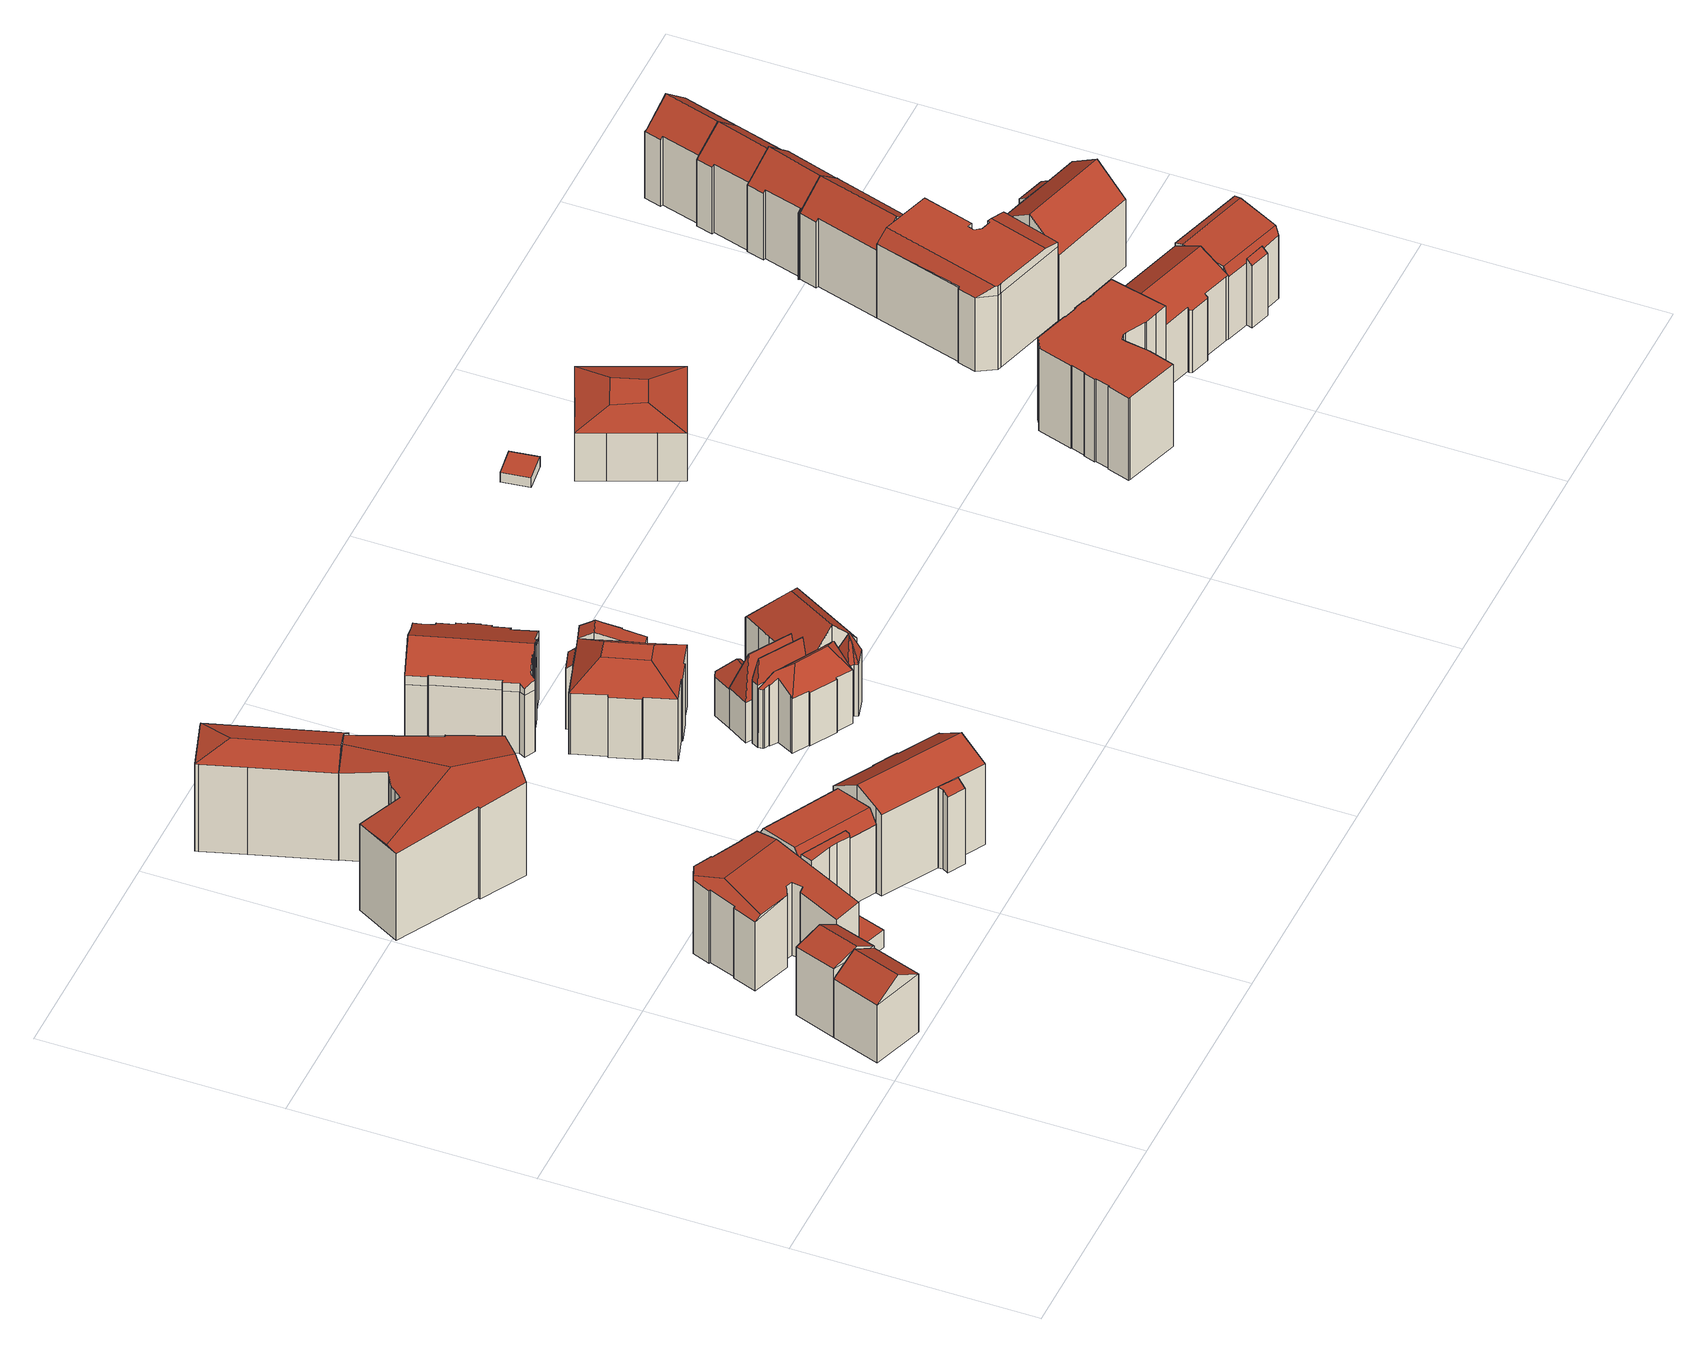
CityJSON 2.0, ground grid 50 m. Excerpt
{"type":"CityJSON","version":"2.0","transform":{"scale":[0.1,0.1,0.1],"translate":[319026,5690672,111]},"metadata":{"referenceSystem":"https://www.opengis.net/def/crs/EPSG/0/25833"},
"CityObjects":{
"building1":{"type":"Building","attributes":{"Dachtyp_tdc":"tdcGableRoof","Gemeindeschluessel":14713000,"Dachneigung":31.15,"QualitaetDacherkennung":81,"Geometrietyp2DReferenz":"3000","function":"31001_9998","roofType":"3100","measuredHeight":17.75},"geometry":[{"type":"MultiSurface","lod":"2","boundaries":[[[0,1,2,3]],[[1,4,5,2]],[[4,6,7,5]],[[6,0,3,7]],[[4,1,8]],[[0,6,9]],[[1,0,9,8]],[[6,4,8,9]],[[3,2,5,7]]],"semantics":{"surfaces":[{"type":"WallSurface"},{"type":"RoofSurface"},{"type":"GroundSurface"}],"values":[0,0,0,0,0,0,1,1,2]}}]},
"building2":{"type":"Building","attributes":{"Dachtyp_tdc":"tdcGableRoof","Gemeindeschluessel":14713000,"Dachneigung":10.35,"QualitaetDacherkennung":37,"Geometrietyp2DReferenz":"3000","function":"31001_9998","roofType":"3100","measuredHeight":17.92},"geometry":[{"type":"MultiSurface","lod":"2","boundaries":[[[10,11,12,2]],[[11,13,14,12]],[[13,15,5,14]],[[15,10,2,5]],[[13,11,16]],[[10,15,17]],[[11,10,17,16]],[[15,13,16,17]],[[2,12,14,5]]],"semantics":{"surfaces":[{"type":"WallSurface"},{"type":"RoofSurface"},{"type":"GroundSurface"}],"values":[0,0,0,0,0,0,1,1,2]}}]},
"building3":{"type":"Building","attributes":{"Dachtyp_tdc":"tdcFreeFormRoof","Gemeindeschluessel":14713000,"Dachneigung":10.05,"QualitaetDacherkennung":26,"Geometrietyp2DReferenz":"3000","function":"31001_9998","roofType":"5000","measuredHeight":19.47},"geometry":[{"type":"MultiSurface","lod":"2","boundaries":[[[18,19,14,20]],[[19,21,22,14]],[[21,23,24,22]],[[23,25,26,24]],[[25,27,28,26]],[[27,29,30,28]],[[29,31,32,30]],[[31,33,34,32]],[[33,35,36,34]],[[35,37,38,36]],[[37,39,40,38]],[[39,41,42,40]],[[41,43,44,42]],[[43,45,46,44]],[[45,47,48,46]],[[47,49,50,48]],[[49,51,52,50]],[[51,53,54,52]],[[53,18,20,54]],[[55,56,41,39,37,35,33,31,57]],[[18,58,55,57,29,27,25,23,21,19]],[[58,53,51,49,47,45,43,56,55]],[[43,41,56]],[[31,29,57]],[[18,53,58]],[[20,14,22,24,26,28,30,32,34,36,38,40,42,44,46,48,50,52,54]]],"semantics":{"surfaces":[{"type":"WallSurface"},{"type":"RoofSurface"},{"type":"GroundSurface"}],"values":[0,0,0,0,0,0,0,0,0,0,0,0,0,0,0,0,0,0,0,1,1,1,0,0,0,2]}}]},
"building4":{"type":"Building","attributes":{"Dachtyp_tdc":"tdcPolyFlatRoof","Gemeindeschluessel":14713000,"Dachneigung":0,"QualitaetDacherkennung":75,"Geometrietyp2DReferenz":"3000","function":"31001_9998","roofType":"1000","measuredHeight":4.4},"geometry":[{"type":"MultiSurface","lod":"2","boundaries":[[[59,60,61,62]],[[60,63,64,61]],[[63,65,66,64]],[[65,67,68,66]],[[67,59,62,68]],[[67,65,63,60,59]],[[62,61,64,66,68]]],"semantics":{"surfaces":[{"type":"WallSurface"},{"type":"RoofSurface"},{"type":"GroundSurface"}],"values":[0,0,0,0,0,1,2]}}]},
"building5":{"type":"Building","attributes":{"Gemeindeschluessel":14713000,"Geometrietyp2DReferenz":"3000","function":"31001_9998","roofType":"9999"},"children":["building5-1","building5-2"]},
"building5-1":{"type":"BuildingPart","attributes":{"Dachtyp_tdc":"tdcPolyFlatRoof","Dachneigung":0,"QualitaetDacherkennung":33,"Geometrietyp2DReferenz":"3000","roofType":"1000","measuredHeight":19.05},"parents":["building5"],"geometry":[{"type":"MultiSurface","lod":"2","boundaries":[[[69,70,71,72,73]],[[70,74,75,71]],[[74,76,77,75]],[[76,78,79,77]],[[78,80,81,79]],[[80,82,83,84,81]],[[80,78,76,74,70,69,82]],[[84,72,71,75,77,79,81]],[[73,83,82,69]],[[73,72,84,83]]],"semantics":{"surfaces":[{"type":"WallSurface"},{"type":"RoofSurface"},{"type":"GroundSurface"},{"type":"ClosureSurface"}],"values":[0,0,0,0,0,0,1,2,0,3]}}]},
"building5-2":{"type":"BuildingPart","attributes":{"Dachtyp_tdc":"tdcCutGableRoof","Dachneigung":0.008,"QualitaetDacherkennung":69,"Geometrietyp2DReferenz":"3000","roofType":"9999","measuredHeight":19.93},"parents":["building5"],"geometry":[{"type":"MultiSurface","lod":"2","boundaries":[[[85,86,87,88]],[[86,89,90,87]],[[89,73,72,90]],[[83,91,92,84]],[[91,85,88,92]],[[93,94,95,96,97]],[[98,99,100,101,83]],[[94,101,100,95]],[[89,99,98,73]],[[86,96,95,100,99,89]],[[73,98,83]],[[85,97,96,86]],[[91,93,97,85]],[[83,101,94,93,91]],[[88,87,90,72,84,92]],[[84,72,73,83]]],"semantics":{"surfaces":[{"type":"WallSurface"},{"type":"RoofSurface"},{"type":"GroundSurface"},{"type":"ClosureSurface"}],"values":[0,0,0,0,0,1,1,1,0,0,0,0,0,0,2,3]}}]},
"building6":{"type":"Building","attributes":{"name":"Robert-Blum-Schule","Dachtyp_tdc":"tdcFreeFormRoof","Gemeindeschluessel":14713000,"Dachneigung":10.01,"QualitaetDacherkennung":19,"Geometrietyp2DReferenz":"3000","function":"31001_3021","roofType":"5000","measuredHeight":24.06},"geometry":[{"type":"MultiSurface","lod":"2","boundaries":[[[102,103,104,105]],[[103,106,107,104]],[[106,108,109,107]],[[108,110,111,109]],[[110,112,113,111]],[[112,114,115,113]],[[114,116,117,115]],[[116,118,119,117]],[[118,120,121,119]],[[120,122,123,121]],[[122,124,125,123]],[[124,126,127,125]],[[126,128,129,127]],[[128,130,131,129]],[[130,102,105,131]],[[132,133,128,126,124,122,120,118,116,134]],[[132,134,114,112,110,108,135]],[[135,106,103,102,130,133,132]],[[130,128,133]],[[108,106,135]],[[116,114,134]],[[105,104,107,109,111,113,115,117,119,121,123,125,127,129,131]]],"semantics":{"surfaces":[{"type":"WallSurface"},{"type":"RoofSurface"},{"type":"GroundSurface"}],"values":[0,0,0,0,0,0,0,0,0,0,0,0,0,0,0,1,1,1,0,0,0,2]}}]},
"building7":{"type":"Building","attributes":{"Dachtyp_tdc":"tdcHipAndGableRoof","Gemeindeschluessel":14713000,"Dachneigung":17.86,"QualitaetDacherkennung":83,"Geometrietyp2DReferenz":"3000","function":"31001_9998","roofType":"5000","measuredHeight":23.18},"geometry":[{"type":"MultiSurface","lod":"2","boundaries":[[[136,137,138,139]],[[137,128,140,138]],[[128,141,142,140]],[[141,143,144,142]],[[143,145,146,144]],[[145,147,148,146]],[[147,149,150,148]],[[149,151,152,150]],[[151,153,154,152]],[[153,136,139,154]],[[149,147,145,155]],[[145,143,141,128,137,155]],[[137,136,153,151,149,155]],[[139,138,140,142,144,146,148,150,152,154]]],"semantics":{"surfaces":[{"type":"WallSurface"},{"type":"RoofSurface"},{"type":"GroundSurface"}],"values":[0,0,0,0,0,0,0,0,0,0,1,1,1,2]}}]},
"building8":{"type":"Building","attributes":{"Gemeindeschluessel":14713000,"Geometrietyp2DReferenz":"3000","function":"31001_9998","roofType":"9999"},"children":["building8-1","building8-2"]},
"building8-1":{"type":"BuildingPart","attributes":{"Dachtyp_tdc":"tdcGableRoof","Dachneigung":33.02,"QualitaetDacherkennung":72,"Geometrietyp2DReferenz":"3000","roofType":"3100","measuredHeight":23.75},"parents":["building8"],"geometry":[{"type":"MultiSurface","lod":"2","boundaries":[[[156,157,158,159]],[[157,160,161,158]],[[160,162,163,161]],[[162,164,165,163]],[[164,166,167,165]],[[166,168,169,167]],[[168,170,171,169]],[[170,172,173,171]],[[172,174,175,173]],[[174,176,177,175]],[[176,178,179,177]],[[178,180,181,179]],[[180,182,183,181]],[[178,176,174,172,170,168,166,164,162]],[[162,160,157,156,184,182,180,178]],[[159,158,161,163,165,167,169,171,173,175,177,179,181,183]],[[159,183,184,156]],[[183,182,184]]],"semantics":{"surfaces":[{"type":"WallSurface"},{"type":"RoofSurface"},{"type":"GroundSurface"},{"type":"ClosureSurface"}],"values":[0,0,0,0,0,0,0,0,0,0,0,0,0,1,1,2,3,3]}}]},
"building8-2":{"type":"BuildingPart","attributes":{"Dachtyp_tdc":"tdcPolyFlatRoof","Dachneigung":33.86,"QualitaetDacherkennung":68,"Geometrietyp2DReferenz":"3000","roofType":"2100","measuredHeight":19.91},"parents":["building8"],"geometry":[{"type":"MultiSurface","lod":"2","boundaries":[[[185,186,183,182]],[[185,187,188,186]],[[187,189,190,188]],[[189,156,159,190]],[[156,189,187,185,182,184]],[[183,186,188,190,159]],[[182,183,184]],[[184,183,159,156]]],"semantics":{"surfaces":[{"type":"WallSurface"},{"type":"RoofSurface"},{"type":"GroundSurface"},{"type":"ClosureSurface"}],"values":[0,0,0,0,1,2,3,3]}}]},
"building9":{"type":"Building","attributes":{"Dachtyp_tdc":"tdcFreeFormRoof","Gemeindeschluessel":14713000,"Dachneigung":28.56,"QualitaetDacherkennung":50,"Geometrietyp2DReferenz":"3000","function":"31001_9998","roofType":"5000","measuredHeight":21.12},"geometry":[{"type":"MultiSurface","lod":"2","boundaries":[[[191,192,193,194]],[[195,196,197,198]],[[196,199,200,197]],[[199,201,202,200]],[[201,203,204,202]],[[203,205,206,204]],[[205,207,208,206]],[[207,209,210,208]],[[209,211,212,210]],[[211,213,214,212]],[[213,215,216,214]],[[215,217,218,216]],[[217,219,220,218]],[[219,221,222,220]],[[221,223,224,222]],[[223,225,226,224]],[[225,227,228,226]],[[227,229,230,228]],[[229,231,232,230]],[[231,233,234,232]],[[233,235,236,234]],[[235,237,238,236]],[[237,239,240,238]],[[239,241,242,240]],[[241,243,244,242]],[[243,245,246,244]],[[245,247,248,246]],[[247,249,250,248]],[[249,251,252,250]],[[251,253,254,252]],[[253,255,256,254]],[[255,191,257,256]],[[191,194,258,257]],[[194,259,260,258]],[[259,195,198,260]],[[261,262,263,264,265,266,267,268,269,221,219,270,271,272,273,274,275,276,277,278,279,280,281]],[[282,283,284,285,280,279,286,287,288,289,193,192,290,291,292]],[[251,292,291,253]],[[249,282,292,251]],[[253,291,290,255]],[[255,290,192,191]],[[194,193,289,259]],[[259,289,288,195]],[[195,288,287,196]],[[196,287,286,199]],[[199,286,279,278,201]],[[243,285,284,245]],[[241,281,280,285,243]],[[245,284,283,247]],[[247,283,282,249]],[[239,261,281,241]],[[201,278,277,203]],[[203,277,276,205]],[[205,276,275,207]],[[207,275,274,209]],[[209,274,273,211]],[[211,273,272,213]],[[213,272,271,215]],[[215,271,270,217]],[[217,270,219]],[[223,269,268,225]],[[221,269,223]],[[225,268,267,227]],[[227,267,266,229]],[[229,266,265,231]],[[231,265,264,233]],[[233,264,263,235]],[[235,263,262,237]],[[237,262,261,239]],[[198,197,200,202,204,206,208,210,212,214,216,218,220,222,224,226,228,230,232,234,236,238,240,242,244,246,248,250,252,254,256,257,258,260]]],"semantics":{"surfaces":[{"type":"WallSurface"},{"type":"RoofSurface"},{"type":"GroundSurface"}],"values":[0,0,0,0,0,0,0,0,0,0,0,0,0,0,0,0,0,0,0,0,0,0,0,0,0,0,0,0,0,0,0,0,0,0,0,1,1,0,0,0,0,0,0,0,0,0,0,0,0,0,0,0,0,0,0,0,0,0,0,0,0,0,0,0,0,0,0,0,0,2]}}]},
"building10":{"type":"Building","attributes":{"Gemeindeschluessel":14713000,"Geometrietyp2DReferenz":"3000","function":"31001_9998","roofType":"9999"},"children":["building10-1","building10-2","building10-3"]},
"building10-1":{"type":"BuildingPart","attributes":{"Dachtyp_tdc":"tdcGableRoof","Dachneigung":18.4,"QualitaetDacherkennung":25,"Geometrietyp2DReferenz":"3000","roofType":"3100","measuredHeight":16.66},"parents":["building10"],"geometry":[{"type":"MultiSurface","lod":"2","boundaries":[[[293,294,295,296]],[[294,297,298,295]],[[299,300,301,302]],[[299,303,304,300]],[[303,305,306,304]],[[305,307,308,306]],[[307,309,310,308]],[[309,311,312,310]],[[305,303,299,302,313]],[[313,314,297,294,293,315,316,311,309,307,305]],[[312,317,318,296,295,298,319,301,300,304,306,308,310]],[[311,316,317,312]],[[316,315,318,317]],[[315,293,296,318]],[[320,314,313]],[[319,298,297,314,320]],[[302,320,313]],[[319,320,302,301]]],"semantics":{"surfaces":[{"type":"WallSurface"},{"type":"RoofSurface"},{"type":"GroundSurface"},{"type":"ClosureSurface"}],"values":[0,0,0,0,0,0,0,0,1,1,2,0,0,0,0,3,0,3]}}]},
"building10-2":{"type":"BuildingPart","attributes":{"Dachtyp_tdc":"tdcPolyFlatRoof","Dachneigung":40.36,"QualitaetDacherkennung":43,"Geometrietyp2DReferenz":"3000","roofType":"2100","measuredHeight":15.88},"parents":["building10"],"geometry":[{"type":"MultiSurface","lod":"2","boundaries":[[[321,322,323,324,325]],[[326,327,328,329,330]],[[327,321,325,328]],[[327,326,322,321]],[[325,324,329,328]],[[326,331,323,322]],[[331,329,324,323]],[[330,331,326]],[[330,329,331]]],"semantics":{"surfaces":[{"type":"WallSurface"},{"type":"RoofSurface"},{"type":"GroundSurface"},{"type":"ClosureSurface"}],"values":[0,0,0,1,2,0,3,0,3]}}]},
"building10-3":{"type":"BuildingPart","attributes":{"Dachtyp_tdc":"tdcCutTentRoof","Dachneigung":39.76,"QualitaetDacherkennung":61,"Geometrietyp2DReferenz":"3000","roofType":"9999","measuredHeight":19.4},"parents":["building10"],"geometry":[{"type":"MultiSurface","lod":"2","boundaries":[[[332,333,334,335]],[[333,336,337,334]],[[336,338,339,337]],[[338,330,329,339]],[[323,302,301,324]],[[340,341,342,298,297]],[[341,343,344,342]],[[343,345,346,344]],[[345,347,348,346]],[[347,349,350,348]],[[349,351,352,350]],[[351,353,354,352]],[[353,355,356,354]],[[355,332,335,356]],[[302,323,331,330,338,357,358]],[[341,340,314,320,302,358,359]],[[351,349,347,345,343,341,359,360]],[[338,336,333,332,355,353,351,360,357]],[[360,359,358,357]],[[335,334,337,339,329,324,301,319,298,342,344,346,348,350,352,354,356]],[[329,330,331]],[[323,324,329,331]],[[297,314,340]],[[298,319,320,314,297]],[[319,301,302,320]]],"semantics":{"surfaces":[{"type":"WallSurface"},{"type":"RoofSurface"},{"type":"GroundSurface"},{"type":"ClosureSurface"}],"values":[0,0,0,0,0,0,0,0,0,0,0,0,0,0,1,1,1,1,1,2,3,3,0,3,3]}}]},
"building11":{"type":"Building","attributes":{"name":"Markuskapelle","Gemeindeschluessel":14713000,"Geometrietyp2DReferenz":"3000","function":"31001_3043","roofType":"9999"},"children":["building11-1","building11-2","building11-3","building11-4","building11-5","building11-6","building11-7"]},
"building11-1":{"type":"BuildingPart","attributes":{"Dachtyp_tdc":"tdcFreeFormRoof","Dachneigung":70.39,"QualitaetDacherkennung":20,"Geometrietyp2DReferenz":"3000","roofType":"5000","measuredHeight":18.34},"parents":["building11"],"geometry":[{"type":"MultiSurface","lod":"2","boundaries":[[[361,362,363,364]],[[362,365,366,363]],[[365,367,368,366]],[[367,369,370,368]],[[369,371,372,370]],[[373,374,375,371]],[[376,373,371,369]],[[376,369,367]],[[377,378,374,373,376,367,365]],[[377,365,362]],[[378,377,362,361]],[[374,378,361,375]],[[364,363,366,368,370,372,379]],[[379,372,371,375]],[[364,379,375,361]]],"semantics":{"surfaces":[{"type":"WallSurface"},{"type":"RoofSurface"},{"type":"GroundSurface"},{"type":"ClosureSurface"}],"values":[0,0,0,0,0,1,1,1,1,1,1,1,2,3,3]}}]},
"building11-2":{"type":"BuildingPart","attributes":{"Dachtyp_tdc":"tdcPolyFlatRoof","Dachneigung":0,"QualitaetDacherkennung":0,"Geometrietyp2DReferenz":"3000","roofType":"9999","measuredHeight":3.46},"parents":["building11"],"geometry":[{"type":"MultiSurface","lod":"2","boundaries":[[[380,381,382,383,384,385,386,387]],[[387,386,388,389]],[[386,385,390,388]],[[385,384,391,390]],[[384,383,392,391]],[[383,382,393,392]],[[382,381,394,393]],[[380,387,389,395]],[[389,388,390,391,392,393,394,395]],[[395,394,381,380]]],"semantics":{"surfaces":[{"type":"RoofSurface"},{"type":"WallSurface"},{"type":"GroundSurface"},{"type":"ClosureSurface"}],"values":[0,1,1,1,1,1,1,1,2,3]}}]},
"building11-3":{"type":"BuildingPart","attributes":{"Dachtyp_tdc":"tdcFreeFormRoof","Dachneigung":77.66,"QualitaetDacherkennung":16,"Geometrietyp2DReferenz":"3000","roofType":"5000","measuredHeight":20.42},"parents":["building11"],"geometry":[{"type":"MultiSurface","lod":"2","boundaries":[[[396,397,398,399,400]],[[397,401,402,403,398]],[[404,405,406,407,401]],[[404,401,397]],[[405,404,397,396]],[[406,405,396,408,409,410]],[[406,410,407]],[[411,412,399,398,403,413]],[[400,408,396]],[[399,412,409,408,400]],[[412,411,414,410,409]],[[415,402,401,407,416]],[[415,413,403,402]],[[414,416,407,410]],[[414,411,413,415,416]]],"semantics":{"surfaces":[{"type":"WallSurface"},{"type":"RoofSurface"},{"type":"GroundSurface"},{"type":"ClosureSurface"}],"values":[0,0,1,1,1,1,0,2,0,3,3,0,3,0,3]}}]},
"building11-4":{"type":"BuildingPart","attributes":{"Dachtyp_tdc":"tdcFreeFormRoof","Dachneigung":50.46,"QualitaetDacherkennung":71,"Geometrietyp2DReferenz":"3000","roofType":"5000","measuredHeight":13.53},"parents":["building11"],"geometry":[{"type":"MultiSurface","lod":"2","boundaries":[[[417,418,419,420]],[[418,421,422,419]],[[421,423,424,422]],[[423,425,426,424]],[[427,428,421,429]],[[430,427,429,418,417,431]],[[425,423,428,427,430,432]],[[421,418,429]],[[423,421,428]],[[420,419,422,424,426]],[[420,426,425,417]],[[432,430,431]],[[425,432,431,417]]],"semantics":{"surfaces":[{"type":"WallSurface"},{"type":"RoofSurface"},{"type":"GroundSurface"},{"type":"ClosureSurface"}],"values":[0,0,0,0,1,1,1,0,0,2,3,0,3]}}]},
"building11-5":{"type":"BuildingPart","attributes":{"Dachtyp_tdc":"tdcHipAndGableRoof","Dachneigung":49.8,"QualitaetDacherkennung":29,"Geometrietyp2DReferenz":"3000","roofType":"5000","measuredHeight":20.15},"parents":["building11"],"geometry":[{"type":"MultiSurface","lod":"2","boundaries":[[[433,361,364]],[[434,435,436,437,438]],[[435,439,440,436]],[[439,441,442,440]],[[441,443,444,442]],[[443,445,446,444]],[[445,447,448,446]],[[447,449,450,448]],[[449,451,380,395,450]],[[452,433,364,394,381]],[[449,447,445,443,441,453]],[[441,439,435,434,454,455,456,416,414,457,458,453]],[[458,433,452,451,449,453]],[[364,379,459,411,413,460,437,436,440,442,444,446,448,450,395,394]],[[375,361,433,458,461,462]],[[379,364,361,375]],[[459,379,375,462,461]],[[457,461,458]],[[414,411,459,461,457]],[[413,411,414,416,415]],[[438,454,434]],[[415,416,456]],[[437,460,455,454,438]],[[460,413,415,456,455]],[[452,381,380,451]],[[381,394,395,380]]],"semantics":{"surfaces":[{"type":"WallSurface"},{"type":"RoofSurface"},{"type":"GroundSurface"},{"type":"ClosureSurface"}],"values":[0,0,0,0,0,0,0,0,0,0,1,1,1,2,0,3,3,0,3,3,0,0,3,3,0,3]}}]},
"building11-6":{"type":"BuildingPart","attributes":{"Dachtyp_tdc":"tdcHipRoof","Dachneigung":44.6,"QualitaetDacherkennung":24,"Geometrietyp2DReferenz":"3000","roofType":"3200","measuredHeight":17.31},"parents":["building11"],"geometry":[{"type":"MultiSurface","lod":"2","boundaries":[[[463,464,465,466]],[[464,467,468,465]],[[467,469,470,468]],[[469,471,472,470]],[[471,473,474,472]],[[473,475,476,474]],[[475,477,478,476]],[[477,479,480,478]],[[479,400,399,480]],[[481,482,483,372,371]],[[482,484,485,483]],[[484,486,487,485]],[[486,463,466,487]],[[488,408,400,479,477,475,473,471,469,467,489]],[[482,481,462,490]],[[467,464,463,486,484,482,490,489]],[[462,461,457,488,489,490]],[[466,465,468,470,472,474,476,478,480,399,412,411,459,379,372,483,485,487]],[[409,408,488]],[[412,399,400,408,409]],[[457,414,410,409,488]],[[412,409,410,414,411]],[[462,375,379,459,461]],[[461,459,411,414,457]],[[481,371,375,462]],[[371,372,379,375]]],"semantics":{"surfaces":[{"type":"WallSurface"},{"type":"RoofSurface"},{"type":"GroundSurface"},{"type":"ClosureSurface"}],"values":[0,0,0,0,0,0,0,0,0,0,0,0,0,1,1,1,1,2,0,3,0,3,3,3,0,3]}}]},
"building11-7":{"type":"BuildingPart","attributes":{"Dachtyp_tdc":"tdcFreeFormRoof","Dachneigung":74.04,"QualitaetDacherkennung":12,"Geometrietyp2DReferenz":"3000","roofType":"5000","measuredHeight":18.62},"parents":["building11"],"geometry":[{"type":"MultiSurface","lod":"2","boundaries":[[[491,492,417,420,493]],[[494,495,496,426,425]],[[495,438,437,496]],[[402,491,493,403]],[[497,454,438,495,494,432,431,492,498]],[[492,491,498]],[[491,402,415,456,497,498]],[[493,420,426,496,437,460,413,403]],[[425,432,494]],[[431,417,492]],[[425,426,420,417]],[[425,417,431,432]],[[455,454,497]],[[460,437,438,454,455]],[[456,455,497]],[[460,455,456,415,413]],[[403,413,415,402]]],"semantics":{"surfaces":[{"type":"WallSurface"},{"type":"RoofSurface"},{"type":"GroundSurface"},{"type":"ClosureSurface"}],"values":[0,0,0,0,1,1,1,2,0,0,3,3,0,3,0,3,3]}}]},
"building12":{"type":"Building","attributes":{"Gemeindeschluessel":14713000,"Dachneigung":90,"Dachorientierung":0,"MittlereTraufHoehe":114.08,"QualitaetDacherkennung":87,"ObjektHoehe":2.4,"BodenHoehe":111.68,"Geometrietyp2DReferenz":"3000","AbsoluteHoehe":114.08,"Dachflaeche":36,"function":"31001_9998","roofType":"1000","measuredHeight":2.4,"storeysAboveGround":1},"geometry":[{"type":"MultiSurface","lod":"2","boundaries":[[[499,500,501,502]],[[500,503,504,501]],[[503,505,506,504]],[[505,499,502,506]],[[505,503,500,499]],[[502,501,504,506]]],"semantics":{"surfaces":[{"type":"WallSurface"},{"type":"RoofSurface"},{"type":"GroundSurface"}],"values":[0,0,0,0,1,2]}}]},
"building13":{"type":"Building","attributes":{"Dachtyp_tdc":"tdcFreeFormRoof","Gemeindeschluessel":14713000,"Dachneigung":16.1,"QualitaetDacherkennung":86,"Geometrietyp2DReferenz":"3000","function":"31001_9998","roofType":"5000","measuredHeight":13.78},"geometry":[{"type":"MultiSurface","lod":"2","boundaries":[[[507,508,509,510]],[[511,512,513,514,515,516,517,518,519,520,521,522,523]],[[524,525,512,511]],[[525,526,513,512]],[[526,527,514,513]],[[527,528,515,514]],[[528,529,516,515]],[[529,530,517,516]],[[530,531,518,517]],[[531,532,519,518]],[[532,533,520,519]],[[533,534,521,520]],[[534,535,522,521]],[[535,536,523,522]],[[536,524,511,523]],[[536,535,508,507]],[[525,524,536,507,510,526]],[[509,530,529,528,527,526,510]],[[508,535,534,533,532,531,530,509]]],"semantics":{"surfaces":[{"type":"RoofSurface"},{"type":"GroundSurface"},{"type":"WallSurface"}],"values":[0,1,2,2,2,2,2,2,2,2,2,2,2,2,2,0,0,0,0]}}]},
"building14":{"type":"Building","attributes":{"Dachtyp_tdc":"tdcPolyFlatRoof","Gemeindeschluessel":14713000,"Dachneigung":0,"QualitaetDacherkennung":30,"Geometrietyp2DReferenz":"3000","function":"31001_9998","roofType":"1000","measuredHeight":20.21},"geometry":[{"type":"MultiSurface","lod":"2","boundaries":[[[537,538,539,540]],[[538,541,542,539]],[[541,543,544,542]],[[543,545,546,544]],[[545,547,548,546]],[[547,549,550,548]],[[549,551,552,550]],[[551,553,554,552]],[[553,555,556,554]],[[555,557,558,556]],[[557,559,560,558]],[[559,561,562,560]],[[561,563,564,562]],[[563,565,566,564]],[[565,567,568,566]],[[567,569,570,568]],[[569,571,572,570]],[[571,573,574,572]],[[573,575,576,574]],[[575,577,578,576]],[[577,579,580,578]],[[579,581,582,580]],[[581,583,584,582]],[[583,585,586,584]],[[585,587,588,586]],[[587,589,590,588]],[[589,591,592,590]],[[591,593,594,592]],[[593,595,596,594]],[[595,597,598,596]],[[597,599,600,598]],[[599,601,602,600]],[[601,603,604,602]],[[603,605,606,604]],[[605,607,608,606]],[[607,609,610,608]],[[609,537,540,610]],[[609,607,605,603,601,599,597,595,593,591,589,587,585,583,581,579,577,575,573,571,569,567,565,563,561,559,557,555,553,551,549,547,545,543,541,538,537]],[[540,539,542,544,546,548,550,552,554,556,558,560,562,564,566,568,570,572,574,576,578,580,582,584,586,588,590,592,594,596,598,600,602,604,606,608,610]]],"semantics":{"surfaces":[{"type":"WallSurface"},{"type":"RoofSurface"},{"type":"GroundSurface"}],"values":[0,0,0,0,0,0,0,0,0,0,0,0,0,0,0,0,0,0,0,0,0,0,0,0,0,0,0,0,0,0,0,0,0,0,0,0,0,1,2]}}]},
"building15":{"type":"Building","attributes":{"Dachtyp_tdc":"tdcGableRoof","Gemeindeschluessel":14713000,"Dachneigung":31.18,"QualitaetDacherkennung":62,"Geometrietyp2DReferenz":"3000","function":"31001_9998","roofType":"3100","measuredHeight":19.45},"geometry":[{"type":"MultiSurface","lod":"2","boundaries":[[[611,612,613,614]],[[612,615,616,613]],[[615,617,618,616]],[[617,619,620,618]],[[619,621,622,620]],[[621,623,624,622]],[[623,625,626,624]],[[625,627,628,626]],[[627,629,630,628]],[[629,631,632,630]],[[631,633,634,632]],[[633,635,636,634]],[[635,611,614,636]],[[631,629,627,625]],[[625,623,621,619,617,615,612,611,635,633,631]],[[614,613,616,618,620,622,624,626,628,630,632,634,636]]],"semantics":{"surfaces":[{"type":"WallSurface"},{"type":"RoofSurface"},{"type":"GroundSurface"}],"values":[0,0,0,0,0,0,0,0,0,0,0,0,0,1,1,2]}}]},
"building16":{"type":"Building","attributes":{"Dachtyp_tdc":"tdcFreeFormRoof","Gemeindeschluessel":14713000,"Dachneigung":0.563,"QualitaetDacherkennung":60,"Geometrietyp2DReferenz":"3000","function":"31001_9998","roofType":"5000","measuredHeight":20.35},"geometry":[{"type":"MultiSurface","lod":"2","boundaries":[[[637,638,639,640]],[[638,641,642,639]],[[641,643,644,642]],[[643,645,646,644]],[[645,647,648,646]],[[647,649,650,648]],[[649,651,652,650]],[[651,653,654,652]],[[653,655,656,654]],[[655,657,658,656]],[[657,659,660,658]],[[659,661,662,660]],[[661,663,664,662]],[[663,665,666,664]],[[665,667,668,666]],[[667,637,640,668]],[[669,670,671,672]],[[673,674,647,675,643,641,676]],[[677,678,679,680,681,682,683,673,676,684,685,671,670]],[[667,672,671,685,637]],[[637,685,684,638]],[[638,684,676,641]],[[649,674,673,683,651]],[[651,683,682,653]],[[653,682,681,655]],[[655,681,680,657]],[[657,680,679,659]],[[659,679,678,661]],[[661,678,677,663]],[[663,677,670,669,665]],[[645,675,647]],[[643,675,645]],[[647,674,649]],[[665,669,672,667]],[[640,639,642,644,646,648,650,652,654,656,658,660,662,664,666,668]]],"semantics":{"surfaces":[{"type":"WallSurface"},{"type":"RoofSurface"},{"type":"GroundSurface"}],"values":[0,0,0,0,0,0,0,0,0,0,0,0,0,0,0,0,1,1,1,0,0,0,0,0,0,0,0,0,0,0,0,0,0,0,2]}}]},
"building17":{"type":"Building","attributes":{"Gemeindeschluessel":14713000,"Geometrietyp2DReferenz":"3000","function":"31001_9998","roofType":"9999"},"children":["building17-1","building17-2"]},
"building17-1":{"type":"BuildingPart","attributes":{"Dachtyp_tdc":"tdcPolyFlatRoof","Dachneigung":0,"QualitaetDacherkennung":0,"Geometrietyp2DReferenz":"3000","roofType":"9999","measuredHeight":3.18},"parents":["building17"],"geometry":[{"type":"MultiSurface","lod":"2","boundaries":[[[686,687,688,689,690,691,692,693,694,695]],[[695,694,696,697]],[[694,693,698,696]],[[693,692,699,698]],[[692,691,700,699]],[[691,690,701,700]],[[690,689,702,701]],[[689,688,703,702]],[[688,687,704,703]],[[686,695,697,705]],[[697,696,698,699,700,701,702,703,704,705]],[[705,704,687,686]]],"semantics":{"surfaces":[{"type":"RoofSurface"},{"type":"WallSurface"},{"type":"GroundSurface"},{"type":"ClosureSurface"}],"values":[0,1,1,1,1,1,1,1,1,1,2,3]}}]},
"building17-2":{"type":"BuildingPart","attributes":{"Dachtyp_tdc":"tdcGableRoof","Dachneigung":40.84,"QualitaetDacherkennung":82,"Geometrietyp2DReferenz":"3000","roofType":"3100","measuredHeight":21.28},"parents":["building17"],"geometry":[{"type":"MultiSurface","lod":"2","boundaries":[[[706,707,708,704,687]],[[707,709,710,708]],[[709,711,712,710]],[[711,713,714,712]],[[713,715,716,714]],[[715,717,718,716]],[[717,719,720,718]],[[719,721,686,705,720]],[[717,715,713,711,709,707]],[[707,706,721,719,717]],[[704,708,710,712,714,716,718,720,705]],[[687,686,721,706]],[[687,704,705,686]]],"semantics":{"surfaces":[{"type":"WallSurface"},{"type":"RoofSurface"},{"type":"GroundSurface"},{"type":"ClosureSurface"}],"values":[0,0,0,0,0,0,0,0,1,1,2,0,3]}}]},
"building18":{"type":"Building","attributes":{"Gemeindeschluessel":14713000,"Geometrietyp2DReferenz":"3000","function":"31001_9998","roofType":"9999"},"children":["building18-1","building18-2"]},
"building18-1":{"type":"BuildingPart","attributes":{"Dachtyp_tdc":"tdcPolyFlatRoof","Dachneigung":35.3,"QualitaetDacherkennung":51,"Geometrietyp2DReferenz":"3000","roofType":"2100","measuredHeight":16.24},"parents":["building18"],"geometry":[{"type":"MultiSurface","lod":"2","boundaries":[[[722,723,724,725,726]],[[727,728,729,730,731]],[[728,722,726,729]],[[728,727,723,722]],[[726,725,730,729]],[[732,724,723]],[[732,725,724]],[[733,732,723,727]],[[733,730,725,732]],[[731,733,727]],[[731,730,733]]],"semantics":{"surfaces":[{"type":"WallSurface"},{"type":"RoofSurface"},{"type":"GroundSurface"},{"type":"ClosureSurface"}],"values":[0,0,0,1,2,0,3,0,3,0,3]}}]},
"building18-2":{"type":"BuildingPart","attributes":{"Dachtyp_tdc":"tdcCutGableRoof","Dachneigung":2.09,"QualitaetDacherkennung":64,"Geometrietyp2DReferenz":"3000","roofType":"9999","measuredHeight":17.73},"parents":["building18"],"geometry":[{"type":"MultiSurface","lod":"2","boundaries":[[[734,735,736,737]],[[735,738,739,736]],[[738,740,741,739]],[[740,742,743,741]],[[742,731,730,743]],[[724,744,745,725]],[[744,746,747,745]],[[746,748,749,747]],[[748,734,737,749]],[[738,735,734,748]],[[746,744,724,732,733,731,742,740]],[[748,746,740,738]],[[737,736,739,741,743,730,725,745,747,749]],[[730,731,733]],[[732,725,730,733]],[[724,725,732]]],"semantics":{"surfaces":[{"type":"WallSurface"},{"type":"RoofSurface"},{"type":"GroundSurface"},{"type":"ClosureSurface"}],"values":[0,0,0,0,0,0,0,0,0,1,1,1,2,3,3,3]}}]},
"building19":{"type":"Building","attributes":{"Gemeindeschluessel":14713000,"Geometrietyp2DReferenz":"3000","function":"31001_9998","roofType":"9999"},"children":["building19-1","building19-2"]},
"building19-1":{"type":"BuildingPart","attributes":{"Dachtyp_tdc":"tdcPolyFlatRoof","Dachneigung":34.82,"QualitaetDacherkennung":49,"Geometrietyp2DReferenz":"3000","roofType":"2100","measuredHeight":18.19},"parents":["building19"],"geometry":[{"type":"MultiSurface","lod":"2","boundaries":[[[750,751,752,753]],[[754,755,756,757]],[[754,750,753,755]],[[754,757,758,751,750]],[[753,752,756,755]],[[756,752,751,758,757]]],"semantics":{"surfaces":[{"type":"WallSurface"},{"type":"RoofSurface"},{"type":"GroundSurface"},{"type":"ClosureSurface"}],"values":[0,0,0,1,2,3]}}]},
"building19-2":{"type":"BuildingPart","attributes":{"Dachtyp_tdc":"tdcGableRoof","Dachneigung":40.75,"QualitaetDacherkennung":72,"Geometrietyp2DReferenz":"3000","roofType":"3100","measuredHeight":22.34},"parents":["building19"],"geometry":[{"type":"MultiSurface","lod":"2","boundaries":[[[759,760,761,668]],[[760,665,666,761]],[[665,757,756,666]],[[751,762,763,752]],[[762,764,765,763]],[[764,766,767,765]],[[766,768,769,767]],[[768,759,668,769]],[[764,762,751,758,757,665,760]],[[760,759,768,766,764]],[[668,761,666,756,752,763,765,767,769]],[[752,756,757,758,751]]],"semantics":{"surfaces":[{"type":"WallSurface"},{"type":"RoofSurface"},{"type":"GroundSurface"},{"type":"ClosureSurface"}],"values":[0,0,0,0,0,0,0,0,1,1,2,3]}}]},
"building20":{"type":"Building","attributes":{"Dachtyp_tdc":"tdcGableRoof","Gemeindeschluessel":14713000,"Dachneigung":40.79,"QualitaetDacherkennung":74,"Geometrietyp2DReferenz":"3000","function":"31001_9998","roofType":"3100","measuredHeight":21.56},"geometry":[{"type":"MultiSurface","lod":"2","boundaries":[[[770,771,772,773]],[[771,774,775,772]],[[774,776,777,775]],[[776,778,779,777]],[[778,780,781,779]],[[780,782,783,781]],[[782,784,785,783]],[[784,786,787,785]],[[786,717,788,787]],[[717,789,790,788]],[[789,791,792,790]],[[791,770,773,792]],[[717,786,784,782,780]],[[780,778,776,774,771,770,791,789,717]],[[773,772,775,777,779,781,783,785,787,788,790,792]]],"semantics":{"surfaces":[{"type":"WallSurface"},{"type":"RoofSurface"},{"type":"GroundSurface"}],"values":[0,0,0,0,0,0,0,0,0,0,0,0,1,1,2]}}]},
"building21":{"type":"Building","attributes":{"Dachtyp_tdc":"tdcGableRoof","Gemeindeschluessel":14713000,"Dachneigung":40.85,"QualitaetDacherkennung":71,"Geometrietyp2DReferenz":"3000","function":"31001_9998","roofType":"3100","measuredHeight":21.43},"geometry":[{"type":"MultiSurface","lod":"2","boundaries":[[[793,794,795,796]],[[794,797,798,795]],[[797,799,800,798]],[[799,801,802,800]],[[801,803,804,802]],[[803,805,806,804]],[[805,807,808,806]],[[807,809,810,808]],[[809,793,796,810]],[[805,803,801,799,797,794,793]],[[793,809,807,805]],[[796,795,798,800,802,804,806,808,810]]],"semantics":{"surfaces":[{"type":"WallSurface"},{"type":"RoofSurface"},{"type":"GroundSurface"}],"values":[0,0,0,0,0,0,0,0,0,1,1,2]}}]},
"building22":{"type":"Building","attributes":{"Dachtyp_tdc":"tdcGableRoof","Gemeindeschluessel":14713000,"Dachneigung":41.05,"QualitaetDacherkennung":71,"Geometrietyp2DReferenz":"3000","function":"31001_9998","roofType":"3100","measuredHeight":21.42},"geometry":[{"type":"MultiSurface","lod":"2","boundaries":[[[811,812,813,814]],[[812,815,816,813]],[[815,817,818,816]],[[817,819,820,818]],[[819,821,808,820]],[[821,822,823,808]],[[822,803,804,823]],[[803,824,825,804]],[[824,811,814,825]],[[822,821,819,817]],[[817,815,812,811,824,803,822]],[[814,813,816,818,820,808,823,804,825]]],"semantics":{"surfaces":[{"type":"WallSurface"},{"type":"RoofSurface"},{"type":"GroundSurface"}],"values":[0,0,0,0,0,0,0,0,0,1,1,2]}}]}
},
"vertices":[
[22,44,161],[57,145,162],[57,145,19],[22,44,19],[164,109,163],[164,109,19],[130,7,162],[130,7,19],[111,127,197],[77,25,197],
[57,145,186],[87,232,186],[87,232,19],[193,196,167],[193,196,19],[164,109,167],[149,211,198],[119,124,198],
[253,177,178],[193,196,178],[253,177,19],[221,280,193],[221,280,19],[236,281,194],[236,281,19],[236,303,198],[236,303,19],[222,308,198],[222,308,19],[202,298,195],[202,298,19],[120,327,186],[120,327,19],[138,377,190],[138,377,19],[140,376,192],[140,376,19],[160,433,197],[160,433,19],[157,434,195],[157,434,19],[171,471,199],[171,471,19],[205,485,200],[205,485,19],[241,465,201],[241,465,19],[240,463,202],[240,463,19],[302,429,204],[302,429,19],[303,431,203],[303,431,19],[334,413,205],[334,413,19],[182,414,213],[178,474,203],[134,322,195],[318,367,213],
[253,177,65],[291,286,65],[291,286,21],[253,177,21],[338,270,65],[338,270,21],[354,262,65],[354,262,21],[318,155,65],[318,155,21],
[392,261,211],[387,252,211],[387,252,20],[392,261,20],[392,261,186],[379,248,211],[379,248,20],[354,262,211],[354,262,20],[338,270,211],[338,270,20],[291,286,211],[291,286,20],[299,311,211],[299,311,186],[299,311,20],
[489,329,186],[488,326,186],[488,326,20],[489,329,20],[454,227,186],[454,227,20],[334,413,186],[334,413,20],[334,413,191],[329,399,220],[484,315,220],[488,326,198],[489,329,191],[392,261,187],[454,227,187],[459,242,219],[304,326,219],
[326,1029,233],[330,1030,232],[330,1030,10],[326,1029,10],[362,925,239],[362,925,10],[260,840,239],[260,840,10],[168,893,232],[168,893,10],[169,897,233],[169,897,10],[4,991,221],[4,991,10],[55,1085,221],[55,1085,10],[138,1039,234],[138,1039,10],[149,1054,234],[149,1054,10],[162,1067,233],[162,1067,10],[178,1078,234],[178,1078,10],[194,1086,234],[194,1086,10],[168,1174,221],[168,1174,10],[271,1207,220],[271,1207,10],[233,979,251],[241,1198,225],[17,1015,226],[312,884,251],
[271,1207,223],[222,1191,240],[222,1191,8],[271,1207,8],[168,1174,8],[119,1334,221],[119,1334,8],[93,1420,221],[93,1420,8],[91,1427,221],[91,1427,8],[195,1460,222],[195,1460,8],[198,1460,222],[198,1460,8],[278,1200,222],[278,1200,8],[274,1198,223],[274,1198,8],[162,1387,240],
[561,149,218],[450,214,218],[450,214,19],[561,149,19],[454,227,227],[454,227,19],[469,271,256],[469,271,19],[488,326,219],[488,326,19],[569,279,219],[569,279,19],[571,282,217],[571,282,19],[619,254,217],[619,254,19],[617,251,219],[617,251,19],[698,204,219],[698,204,19],[695,202,221],[695,202,19],[676,150,256],[676,150,19],[654,94,217],[654,94,19],[600,125,217],[600,125,19],[600,125,218],
[590,107,204],[590,107,19],[555,127,204],[555,127,19],[562,139,213],[562,139,19],
[568,982,159],[568,982,180],[558,1012,180],[558,1012,159],[521,1144,159],[518,1143,159],[518,1143,8],[521,1144,8],[506,1184,159],[506,1184,8],[622,1220,159],[622,1220,8],[643,1227,159],[643,1227,8],[654,1230,159],[654,1230,8],[658,1215,159],[658,1215,8],[666,1190,159],[666,1190,8],[677,1193,159],[677,1193,8],[687,1159,159],[687,1159,8],[696,1162,159],[696,1162,8],[702,1142,159],[702,1142,8],[706,1143,159],[706,1143,8],[713,1120,159],[713,1120,8],[710,1118,159],[710,1118,8],[716,1098,159],[716,1098,8],[706,1095,159],[706,1095,8],[716,1061,159],[716,1061,8],[705,1058,159],[705,1058,8],[720,1008,159],[720,1008,8],[668,993,159],[668,993,8],[668,990,159],[668,990,8],[647,983,159],[647,983,8],[643,982,159],[643,982,8],[633,979,159],[633,979,8],[629,978,159],[629,978,8],[621,976,159],[621,976,8],[620,979,159],[620,979,8],[589,969,159],[589,969,8],[584,958,159],[584,958,8],[562,969,159],[562,969,8],[568,982,8],[558,1012,8],[561,1013,159],[561,1013,8],[647,983,215],[668,990,203],[668,993,203],[720,1008,174],[705,1058,173],[716,1061,167],[706,1095,167],[716,1098,161],[710,1118,161],[702,1142,161],[696,1162,161],[687,1159,166],[677,1193,166],[666,1190,172],[658,1215,172],[654,1230,172],[643,1227,178],[622,1220,190],[571,1205,219],[640,982,219],[643,982,218],[620,979,208],[621,976,208],[629,978,213],[633,979,215],[506,1184,181],[518,1143,181],[521,1144,182],[561,1013,182],[562,969,175],[584,958,185],[589,969,189],
[789,824,150],[779,821,150],[779,821,15],[789,824,15],[776,820,150],[776,820,15],[773,949,165],[773,949,15],[740,939,15],[740,939,164],[778,931,175],[778,931,15],[782,921,181],[782,921,15],[785,908,177],[785,908,15],[796,874,165],[796,874,15],[794,873,165],[794,873,15],[749,910,181],[764,861,164],[807,829,150],[798,859,160],[798,859,15],[807,829,15],[749,910,15],[749,910,164],
[700,941,163],[704,928,174],[704,928,164],[704,928,15],[700,941,15],[659,915,173],[655,927,163],[655,927,15],[659,915,15],[659,915,163],[659,915,164],
[613,825,162],[616,827,165],[616,827,15],[613,825,15],[595,892,164],[595,892,15],[594,895,164],[594,895,15],[776,820,164],[799,746,165],[799,746,15],[750,732,165],[750,732,15],[751,730,164],[751,730,15],[708,717,164],[708,717,15],[707,719,165],[707,719,15],[654,703,165],[654,703,15],[635,765,165],[635,765,15],[632,765,162],[632,765,15],[662,860,209],[703,872,209],[731,783,209],[689,770,209],
[940,477,141],[933,466,141],[933,466,15],[940,477,15],[935,456,141],[935,456,15],[895,446,141],[895,446,15],[893,454,141],[893,454,15],[879,461,141],[879,461,15],[906,469,195],[909,471,198],[901,499,141],[905,464,182],[915,469,190],[914,470,193],[901,499,15],
[1016,595,50],[949,472,50],[953,470,50],[973,504,50],[975,502,50],[1006,555,50],[1003,556,50],[1024,591,50],[1003,556,15],[1024,591,15],[1006,555,15],[975,502,15],[973,504,15],[953,470,15],[949,472,15],[1016,595,15],
[744,583,167],[752,597,167],[752,597,15],[744,583,15],[744,583,159],[761,600,167],[761,600,113],[761,600,15],[760,588,218],[760,588,219],[850,538,214],[855,547,167],[758,575,167],[778,565,167],[845,529,167],[845,529,15],[778,565,15],[855,547,15],[845,529,144],[855,547,113],[855,547,144],
[773,652,110],[795,690,110],[795,690,15],[773,652,15],[810,694,109],[810,694,15],[859,664,109],[859,664,15],[831,618,110],[831,618,15],[814,654,150],[858,665,111],[803,692,116],[802,635,150],[775,651,113],[829,619,113],
[940,477,165],[886,603,145],[899,625,145],[899,625,15],[886,603,15],[886,603,61],[915,653,145],[915,653,15],[933,685,146],[933,685,15],[934,687,142],[934,687,15],[992,653,147],[992,653,15],[991,650,151],[991,650,15],[1033,625,155],[1033,625,15],[1016,595,154],[949,472,153],[957,605,217],[875,582,145],[867,568,144],[859,555,144],[869,516,176],[899,500,217],[899,500,15],[867,568,15],[899,500,176],[901,498,176],
[784,497,146],[785,499,148],[785,499,15],[784,497,15],[753,518,149],[753,518,15],[756,523,152],[756,523,15],[772,554,171],[772,554,15],[756,564,163],[756,564,15],[757,566,164],[757,566,15],[748,571,159],[748,571,15],[746,573,158],[746,573,15],[879,461,154],[872,448,147],[872,448,15],[839,468,147],[839,468,15],[838,465,145],[838,465,15],[778,565,178],[804,535,188],[872,497,188],
[747,608,113],[773,652,113],[747,608,15],[831,618,113],[866,598,113],[866,598,15],[867,568,199],[782,617,201],
[1245,1304,31],[1305,1312,31],[1305,1312,7],[1245,1304,7],[1313,1253,31],[1313,1253,7],[1253,1245,31],[1253,1245,7],
[1409,1078,145],[1468,1103,145],[1447,1170,143],[1377,1141,143],[1359,1040,7],[1323,1125,7],[1301,1179,7],[1343,1197,7],[1365,1206,7],[1390,1216,7],[1471,1250,7],[1503,1172,7],[1505,1167,7],[1515,1144,7],[1517,1139,7],[1550,1060,7],[1380,989,7],[1359,1040,124],[1323,1125,124],[1301,1179,124],[1343,1197,124],[1365,1206,124],[1390,1216,124],[1471,1250,124],[1503,1172,124],[1505,1167,124],[1515,1144,124],[1517,1139,124],[1550,1060,124],[1380,989,124],
[1679,236,224],[1677,237,224],[1677,237,22],[1679,236,22],[1692,284,224],[1692,284,22],[1694,283,224],[1694,283,22],[1703,313,224],[1703,313,22],[1701,314,224],[1701,314,22],[1709,338,224],[1709,338,22],[1710,338,224],[1710,338,22],[1720,368,224],[1720,368,22],[1718,368,224],[1718,368,22],[1741,442,224],[1741,442,22],[1742,441,224],[1742,441,22],[1766,454,224],[1766,454,22],[1767,455,224],[1767,455,22],[1840,432,224],[1840,432,22],[1839,431,224],[1839,431,22],[1868,422,224],[1868,422,22],[1868,424,224],[1868,424,22],[1893,416,224],[1893,416,22],[1892,415,224],[1892,415,22],[1919,406,224],[1919,406,22],[1920,407,224],[1920,407,22],[1967,393,224],[1967,393,22],[1967,391,224],[1967,391,22],[1938,272,224],[1938,272,22],[1911,280,224],[1911,280,22],[1884,288,224],[1884,288,22],[1881,289,224],[1881,289,22],[1841,311,224],[1841,311,22],[1834,313,224],[1834,313,22],[1823,311,224],[1823,311,22],[1820,303,224],[1820,303,22],[1813,255,224],[1813,255,22],[1812,252,224],[1812,252,22],[1807,236,224],[1807,236,22],[1804,227,224],[1804,227,22],[1795,198,224],[1795,198,22],
[2046,240,176],[2044,233,172],[2044,233,20],[2046,240,20],[2041,232,171],[2041,232,20],[2000,245,171],[2000,245,20],[1997,250,173],[1997,250,20],[1999,254,176],[1999,254,20],[1938,272,176],[1938,272,20],[1953,334,214],[1953,334,20],[1967,391,183],[1967,391,20],[2139,338,184],[2139,338,20],[2125,281,214],[2125,281,20],[2110,220,176],[2110,220,20],[2104,222,176],[2104,222,20],
[1879,575,199],[1872,577,199],[1872,577,18],[1879,575,18],[1850,614,199],[1850,614,18],[1861,652,199],[1861,652,18],[1864,651,199],[1864,651,18],[1917,837,199],[1917,837,18],[1919,836,199],[1919,836,18],[2045,796,199],[2045,796,18],[2014,689,199],[2014,689,18],[2003,692,199],[2003,692,18],[1999,679,199],[1999,679,18],[2008,666,199],[2008,666,18],[2029,660,199],[2029,660,18],[2031,665,199],[2031,665,18],[2076,652,199],[2076,652,18],[2037,528,199],[2037,528,18],[2076,652,211],[2041,662,220],[2003,538,220],[2037,528,211],[1943,828,222],[1919,836,201],[1864,651,202],[1869,582,222],[2031,665,221],[2029,660,221],[2008,666,221],[1999,679,221],[2003,692,221],[2014,689,221],[2045,796,221],[1872,577,222],[1879,575,222],
[2066,972,47],[2016,806,47],[2045,796,47],[2046,800,47],[2020,807,47],[2040,874,47],[2045,873,47],[2054,905,47],[2049,908,47],[2069,971,47],[2049,908,15],[2069,971,15],[2054,905,15],[2045,873,15],[2040,874,15],[2020,807,15],[2046,800,15],[2045,796,15],[2016,806,15],[2066,972,15],
[2016,806,188],[1971,820,228],[1971,820,15],[1919,836,181],[1919,836,15],[1959,971,181],[1959,971,15],[1953,972,176],[1953,972,15],[1965,1010,176],[1965,1010,15],[2022,993,228],[2022,993,15],[2068,979,188],[2068,979,15],[2066,972,188],
[2157,192,170],[2160,205,180],[2160,205,170],[2160,205,18],[2157,192,18],[2203,192,181],[2199,179,170],[2199,179,18],[2203,192,18],[2203,192,171],[2160,205,171],[2203,192,172],
[2139,338,191],[2301,287,191],[2301,287,18],[2139,338,18],[2294,272,196],[2294,272,18],[2254,186,192],[2254,186,18],[2250,179,173],[2250,179,18],[2110,220,170],[2110,220,18],[2112,230,192],[2112,230,18],[2135,321,196],[2135,321,18],
[2205,631,187],[2199,613,200],[2199,613,18],[2205,631,18],[2145,650,187],[2145,650,18],[2139,632,18],[2139,632,200],[2169,623,200],
[2037,528,183],[2057,592,241],[2057,592,18],[2263,594,201],[2263,594,18],[2245,537,241],[2245,537,18],[2224,471,182],[2224,471,18],[2036,525,180],[2036,525,18],
[1971,1011,182],[1995,1091,181],[1995,1091,13],[1971,1011,13],[1990,1092,176],[1990,1092,13],[2000,1129,176],[2000,1129,13],[2006,1127,181],[2006,1127,13],[2058,1111,228],[2058,1111,13],[2109,1094,182],[2109,1094,13],[2072,978,182],[2072,978,13],[2068,979,187],[2068,979,13],[2022,993,13],[1965,1010,177],[1965,1010,13],[1965,1013,176],[1965,1013,13],
[2057,1111,223],[2006,1127,176],[2006,1127,8],[2057,1111,8],[2029,1207,175],[2029,1207,8],[2024,1209,171],[2024,1209,8],[2034,1243,171],[2034,1243,8],[2040,1242,176],[2040,1242,8],[2092,1225,223],[2092,1225,8],[2144,1209,175],[2144,1209,8],[2109,1094,176],[2109,1094,8],
[2058,1325,171],[2068,1361,171],[2068,1361,8],[2058,1325,8],[2072,1359,174],[2072,1359,8],[2126,1343,223],[2126,1343,8],[2180,1327,173],[2180,1327,8],[2144,1209,174],[2091,1226,223],[2091,1226,8],[2063,1323,176],[2063,1323,8]
]}
